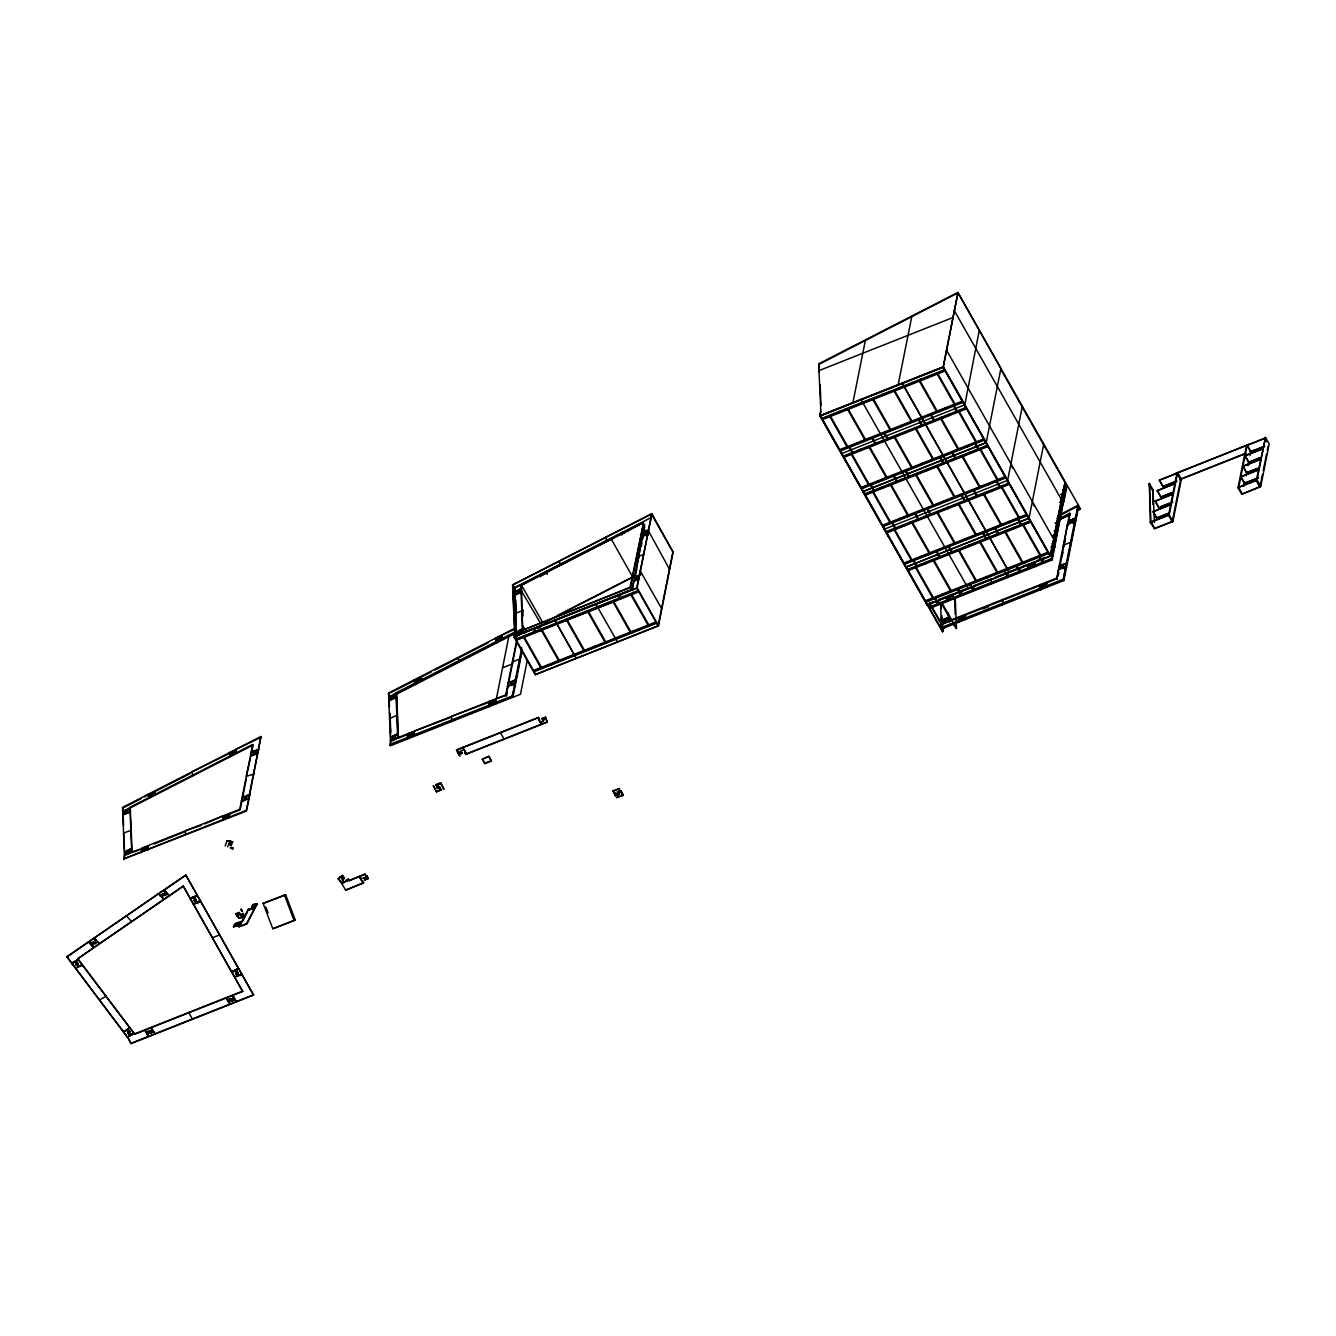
<?xml version="1.0" encoding="UTF-8"?>
<svg xmlns="http://www.w3.org/2000/svg" width="1336" height="1336" viewBox="0 0 1336 1336"><rect width="100%" height="100%" fill="white"/><g stroke="black" fill="none" stroke-linecap="round" stroke-linejoin="round"><path stroke-width="1.5" d="M92.752 945.187C91.132 945.738 94.054 945.738 94.438 947.007L77.638 958.881L134.685 1034.248L242.668 991.462L183.199 886.018L96.108 945.871M438.525 784.7L438.258 783.714L438.525 784.7L440.93 783.397L438.609 784.315M513.375 681.744L513.091 680.759M66.883 956.693L127.438 1037.187L66.883 956.693L185.787 874.98L253.573 995.086L131.078 1043.616L127.488 1036.736L131.078 1043.616M73.797 961.82L71.66 963.005M74.148 962.772L72.01 963.957L73.73 962.204M77.889 966.062L75.534 962.471L78.523 965.711M76.185 960.5L78.189 963.623L77.321 964.108L78.189 963.623M77.956 967.297L76.269 964.341M75.801 968.483L82.481 964.809M75.868 964.559L76.753 964.074L76.185 964.726M82.415 965.193L80.26 966.379L79.909 965.427M81.98 964.625L79.826 965.794M88.543 942.13L93.77 947.792L88.627 941.746M90.314 943.567C90.38 942.247 95.39 942.197 93.036 942.014M92.067 943.884L95.942 941.797L92.568 944.435M93.587 938.674L95.257 940.494L95.925 939.709L95.257 940.494M95.841 940.093L94.238 937.889M94.288 942.932L94.672 943.333M97.712 942.114L94.889 944.051M99.465 943.567L94.155 938.273M123.68 858.948L124.482 854.956L122.528 807.412L260.954 736.52L246.525 811.035L123.68 858.948L246.175 810.418L249.682 795.237M124.031 859.566L124.816 855.257M99.582 999.879L106.262 996.205M126.352 915.828L131.579 921.489M145.707 847.291L131.713 852.084L129.926 807.311L252.721 744.419L239.762 809.282L141.766 848.093L141.315 852.719M142.668 849.763L146.593 847.859L143.002 850.381C145.991 850.698 143.971 848.494 144.889 849.896M143.002 850.381L142.735 849.379M144.756 848.093L145.023 849.228L141.232 850.815M147.094 848.494L147.177 850.397L148.63 846.139M148.096 848.844L147.828 850.147L147.06 848.494M123.78 1031.86L125.868 1031.075L123.346 1031.292M129.976 1031.559C127.454 1032.21 131.646 1033.196 129.592 1034.348L127.237 1030.791M127.889 1028.787L129.959 1031.542M130.227 1033.997L127.889 1030.44M129.659 1035.584L127.571 1032.845M130.026 1027.601L123.279 1031.676M129.592 1034.348L128.44 1032.361L127.504 1033.229M158.466 893.751L163.693 899.429M131.613 1033.713L131.98 1034.682L134.201 1033.112M133.683 1032.895L131.529 1034.081L133.75 1032.528M161.89 895.905L165.28 893.25L165.697 894.185L161.89 895.905L165.28 893.25M134.685 1034.248L77.722 958.497M162.942 893.667L160.053 895.972L162.875 894.018L163.543 894.786M167.969 894.168L164.061 889.91L66.8 957.077M162.391 896.456L165.781 893.801M165.096 892.498L163.476 890.31L165.096 892.498L165.748 891.713L165.079 892.515M164.194 899.395L162.508 897.575M164.796 895.688L167.534 894.118M169.204 895.955L164.061 889.91M145.941 1031.976C146.993 1031.025 152.404 1030.624 147.678 1032.678L151.97 1031.392L148.029 1033.296M147.16 1034.682C147.929 1033.496 147.361 1034.815 149.114 1036.118M148.446 1036.385L144.756 1029.889L147.528 1034.765M150.216 1033.012L150.016 1032.16L150.45 1033.379L153.79 1031.709L150.517 1032.995M242.751 991.078L151.285 1027.3L154.959 1033.797M151.887 1031.776L151.603 1030.774L149.699 1031.526M242.668 991.462L183.199 886.018M253.573 995.086L185.787 874.98M190.397 899.228C191.065 899.679 193.236 896.389 192.718 898.31M194.004 898.543L194.772 897.875L196.642 901.683L194.004 898.543L194.772 897.875M193.369 904.489L200.667 901.249M200.6 901.633L195.691 903.553L194.104 900.247M194.939 896.673L196.642 901.683M194.104 900.23L194.522 900.08M195.941 901.967L194.071 898.159M196.192 899.763L194.021 900.614M197.995 901.533L198.279 902.552M204.759 823.894L223.112 815.862L223.58 816.88L223.83 815.578M223.112 815.862L222.678 820.488M224.064 817.515L227.938 815.628L224.064 817.515L225.951 816.764L226.201 817.899L222.962 819.185M224.415 818.133L224.147 817.131M226.051 816.363L229.391 814.559M224.498 817.749L226.469 816.48M188.693 1012.488L192.367 1018.967M228.573 818.15L230.042 813.875M229.508 816.597L228.89 817.265M225.166 846.005L227.204 840.645L229.608 841.847L227.204 840.645M227.654 846.84L228.79 843.834L229.709 844.552L228.79 843.834M229.926 840.845L232.598 842.148L229.926 840.845L229.608 841.847M231.111 843.049L230.46 842.415L230.46 844.803L231.462 845.137L232.664 841.764M230.46 844.803L231.195 842.665M233.115 847.942L232.798 848.961C225.934 846.055 237.324 849.479 230.644 847.124M212.507 937.722L219.722 934.866M231.462 845.137L230.527 844.419M225.65 815.628L240.113 809.9L246.308 778.855M250.467 758.096L246.342 776.333L253.907 774.095M232.798 848.961L230.41 847.742M243.787 799.796L241.549 800.331L241.816 801.333C244.622 802.001 243.77 798.193 244.137 800.414M252.821 754.673L250.917 755.825M253.539 751.032L253.523 753.471L253.89 751.65L253.523 753.471L254.675 752.034M245.089 797.625L244.154 797.993L244.521 796.173L245.223 799.295L245.306 796.54L246.141 797.943L246.308 797.124M255.026 751.149L254.257 754.155L255.026 751.149L254.942 753.871L253.172 752.853L254.124 752.485M245.306 796.54L245.924 799.028L246.008 796.273M246.375 798.761L246.726 796.974L245.791 797.325L246.726 796.974M247.093 795.154L249.331 794.619L260.954 736.52M255.761 751.834L254.809 752.201L255.744 751.817L255.744 754.255M256.111 750.014L258.716 750.097M237.19 916.463L237.942 915.811L237.19 916.463L235.954 913.774L239.227 912.471L239.628 913.707L237.708 914.459L239.979 914.325L238.075 915.077M237.708 914.459L239.712 913.323M239.628 913.707L239.227 912.471M240.63 909.365L242.417 911.553L241.315 909.098M239.127 917.899C253.022 910.451 238.242 922.859 237.942 915.811M240.53 914.793C247.143 910.935 241.014 917.231 240.062 913.941M229.792 1004.154L226.118 997.658L228.874 1002.534M233.883 970.404L231.562 971.339M234.218 971.022L231.896 971.94M227.337 999.745L230.61 998.443L230.978 999.679M229.441 1001.048L233.316 999.161L229.441 1001.048C227.654 998.994 236.606 998.142 231.044 999.295M229.291 1001.8L230.51 1003.87M235.437 971.623L236.205 970.971L238.075 974.812L235.437 971.623L236.205 970.971M235.47 973.744L236.489 972.992L235.47 973.727L237.207 976.282M234.886 977.2L242.1 974.328M236.455 969.385L238.042 972.725L237.107 973.076M231.896 995.721L233.115 997.808L233.867 997.157M231.429 999.912L231.829 1001.148L235.186 999.462M232.681 995.069L236.372 1001.549M237.391 975.096L235.503 971.255M238.042 972.725L237.107 973.109L238.075 974.812M242.033 974.729L239.712 975.647L239.445 974.645M235.153 999.478L231.796 1001.148L231.395 999.929M343.669 882.395L348.713 879.673L341.916 883.68L338.242 878.821L342.417 875.381L344.488 878.119L343.552 878.971C342.701 876.099 340.546 877.268 342.901 879.322L342.033 879.806L344.103 882.545L341.765 877.335M338.242 878.821L340.379 877.635L340.029 876.683M344.421 878.503L342.417 875.381M341.949 883.731L345.606 890.16L363.559 883.046L362.457 880.574L361.689 881.226L362.457 880.574M343.552 878.971L342.4 876.984M348.646 880.057L346.057 880.674L348.279 879.105L349.197 880.791L365.129 874.128L349.281 880.407M346.492 881.242L346.141 880.29M345.606 890.16L363.642 882.662M349.197 880.791L348.279 879.105M359.284 876.449L362.958 882.946M360.469 878.537L366.131 877.335L364.21 878.086M527.269 660.285L520.489 694.252L390.396 745.789L390.463 740.244L393.151 739.777M364.477 879.088L366.481 877.952L364.477 879.088L364.962 879.94L368.235 878.637L366.999 875.948L366.248 876.6L366.999 875.948M364.962 879.94L364.561 878.721M515.128 631.878L395.94 692.916L397.71 737.689L505.76 694.87L516.564 640.812M407.864 735.602L407.764 733.698L413.976 731.994M407.764 733.698L407.664 738.942L407.931 737.656M408.549 735.334L408.799 734.048M408.732 734.984L412.59 733.447L409.083 735.602M410.853 735.735L410.586 734.6M410.67 734.215L414.026 732.412M413.175 736.002L413.759 733.831L414.193 736.353M389.678 744.553L412.824 735.385L413.091 734.099M413.475 735.117L414.277 731.109L450.182 717.649M437.273 788.056L438.291 787.305L437.273 788.056L435.686 784.733L440.579 782.796L443.836 789.042L440.579 782.796M438.208 787.689L438.008 785.301L439.878 789.125L437.306 785.585M436.605 791.914L433.348 785.651L436.605 791.914L441.581 789.593L436.688 791.53M439.878 789.125L438.008 785.301M439.494 786.82L441.498 789.977M438.592 790.378L436.254 791.296L439.01 790.611M458.165 752.101C454.841 747.776 459.684 751.25 457.48 752.368L458.799 754.673L462.056 753.387L461.655 752.151L459.667 753.304L461.655 752.151M458.799 754.673L462.139 753.003M461.304 751.533C457.229 754.723 462.239 749.362 461.221 751.918M462.907 747.308L466.514 754.172L464.744 750.548M464.093 749.396L460.736 751.066M464.644 752.352L465.412 751.7L464.644 752.352L465.83 754.439L547.209 722.208L545.472 717.165L542.199 718.451L542.6 719.686L544.587 718.534L542.6 719.686M465.83 754.439L464.728 751.968M489.828 701.183L488.609 704.172L494.22 702.235M488.892 702.736L489.928 703.087L489.794 701.2M490.078 703.12L493.936 701.233L494.22 702.235L490.429 703.738M489.727 706.427L489.611 704.54M492.132 701.467L492.199 703.504L492.132 701.467L495.405 700.164M492.867 702.686L492.116 701.684M482.346 759.249L488.959 756.276L491.364 761.019L484.818 763.607L482.346 759.249L488.959 756.276M494.57 703.755L495.122 701.6M496.09 700.214L509.049 635.368M484.818 763.607L482.43 758.865M651.467 514.059L672.893 551.851L658.114 625.782L636.704 588.007L651.885 513.892L512.59 584.968L651.818 513.659L637.072 588.04L513.759 636.888L514.61 632.679L512.623 585.185L514.995 632.496L514.226 636.504L535.636 674.279M651.116 517.583L514.51 587.556L516.464 635.118L515.663 639.092L638.157 590.562M495.589 704.105L495.689 698.862L506.11 695.488L508.465 683.681M508.916 681.427L512.323 664.443M512.69 662.572L516.464 643.702M506.461 696.106L507.146 692.683M500.332 732.479L504.006 738.975M509.801 685.385L507.88 686.57M510.519 681.777L510.152 683.581L511.087 683.214M510.502 684.199L510.87 682.395M632.73 590.679L630.709 587.072L522.576 630.258L630.625 587.456L643.585 522.693L630.007 587.356M524.063 632.028L516.464 635.118L517.166 636.353L516.681 632.462L516.798 635.402M522.142 650.882L512.874 697.258L512.189 696.023L515.679 680.826M521.825 647.76L515.329 680.208L513.024 681.126M521.808 650.265L512.523 696.64L390.029 745.171L390.847 741.163L396.291 738.674M533.849 630.141L534.099 628.855M535.068 630.141L534.784 628.588M536.738 628.237L538.575 627.987M539.677 627.82L539.961 626.534L540.379 627.553M673.244 551.434L658.498 625.816L535.185 674.663L658.531 625.599M538.425 717.382L539.527 719.853L538.425 717.382L456.378 749.897L460.052 756.376M541.431 724.145L537.74 717.649L540.512 722.525M543.034 719.92L543.518 720.772L540.161 722.442L543.435 721.139L543.034 719.92L544.587 718.534M542.95 720.304L544.938 719.169M547.209 722.208L545.472 717.165M595.973 604.323L617.432 641.881M618.034 596.507L621.374 594.704M633.882 581.093L632.078 590.028L644.703 524.564M643.551 532.713L644.67 527.069M635.986 572.81L636.754 569.036M641.28 546.407L642.031 542.633M643.885 533.331L644.653 529.557M635.836 579.557L633.865 581.11M636.12 578.137L636.487 576.317L636.136 578.121L637.99 576.4L638.641 577.87M644.804 534.801L642.549 535.335L634.784 578.855L634.166 577.235L641.397 574.38M645.522 531.177L645.154 532.997L646.106 532.63M637.072 577.753L636.855 578.822L637.99 576.4M638.341 578.905L638.708 577.102L637.289 576.684M639.059 575.298L639.343 576.284M648.094 530.158L669.436 569.136M617.95 792.415L620.221 792.281L618.317 793.033L618.768 794.586L615.495 795.889L612.957 791.163L613.708 790.511L614.944 792.916L614.142 793.25M613.708 790.511L614.861 793.3M613.758 790.828L619.62 788.507L612.957 791.163M618.301 793.734L616.013 793.868L619.871 791.663M616.38 794.502L616.096 793.5M617.933 793.116C616.514 789.71 619.57 794.469 616.013 793.868M617.533 791.897L620.756 790.277L623.227 795.371L621.307 793.233M618.768 794.586L618.317 793.033M616.447 794.118L620.221 792.281M622.492 795.321L616.631 797.642L623.294 795.004L620.672 790.661M622.543 795.655L621.991 792.966M946.422 349.915L1053.503 538.809L1065.176 481.728L1050.43 556.127L927.117 604.974L819.82 415.696L820.655 411.488L820.02 416.08L943.333 367.233L958.012 292.384L818.701 363.826L820.838 411.889M841.496 453.639L964.809 404.791M861.135 399.798L968.266 588.475M884.332 529.206L1007.645 480.342M1050.43 556.127L943.132 366.849L958.012 292.384M964.759 405.008L979.154 331.044M927.117 604.974L1050.48 555.91L943.383 367.016L820.07 415.863L942.465 631.744L943.684 627.586L942.465 631.744M1064.124 497.927L1052.217 559.884L929.722 608.414L929.806 603.187L933.447 601.534M930.173 603.788L929.372 607.796L1051.866 559.266L1066.629 485.369M929.722 608.414L930.524 604.406M939.175 599.463L938.373 603.471L935.45 598.328M1059.899 514.61L1077.968 505.359L1078.67 506.578L1063.89 580.492L941.412 629.022L940.678 603.972M947.257 600.281L947.007 601.567L947.107 596.324L938.473 599.73M947.675 601.3L947.942 599.998L947.324 600.682M949.913 597.225L950.531 598.979M950.08 596.324L953.353 595.038M949.929 597.225L946.556 599.046M948.46 613.04L948.727 620.923L1056.776 578.104L1069.735 513.258L1060.734 517.867M1000.914 368.402L986.168 442.784L862.872 491.631L986.218 442.567M962.104 590.378L961.302 594.386L958.38 589.243M959.749 618.217L963.607 616.681L959.749 618.217L960.45 619.453L962.371 618.685L961.72 617.165M962.07 617.783L961.837 618.985L961.77 616.931L965.043 615.645M962.287 619.069L961.603 617.833M973.577 585.836L972.775 589.844L969.852 584.684M1007.595 480.559L1022.341 406.194M1008.563 571.975L1007.762 575.983L1004.839 570.839M1043.75 443.97L1029.004 518.351L905.708 567.199L1029.054 518.134M1028.62 568.05L1028.353 569.336L1028.453 564.093L1020.971 567.065M1033.98 565.078L1032.077 565.846L1031.459 564.093L1034.732 562.79M1031.81 564.71L1031.225 565.278M1033.196 564.243L1029.405 565.746L1033.546 564.861M1033.546 565.763L1033.763 564.493M1034.932 566.731L1035.016 561.487M1034.231 565.495L1034.482 564.21L1031.642 565.612M1042.965 558.348L1042.163 562.356L1039.241 557.195M1043.65 558.081L1042.848 562.089L1039.926 556.928M1040.56 585.719L1040.844 584.416L1040.577 587.222L1039.909 585.97M1040.911 586.337L1041.161 585.051M1040.727 589.677L1040.293 588.658M1060.734 501.868L1061.085 500.048M1043.633 587.122L1042.915 585.886M1053.119 540.729L1050.046 556.093L942.965 367.183M1045.453 585.101L1045.554 587.005L1046.138 584.834M1052.217 559.884L1051.515 558.648L1066.278 484.751L1066.98 485.97L1063.823 501.802M1068.499 521.775L1070.086 513.876L1059.281 519.403M1058.162 575.916L1058.847 572.493M1069.902 523.111L1067.581 524.029L1059.899 567.165M1062.17 555.86L1062.922 552.085M1064.809 542.65L1065.56 538.876M1060.884 568.251L1058.897 569.804M1061.535 565.011L1061.168 566.815L1062.103 566.447M1063.506 567.399L1063.022 565.095L1062.588 567.232M1063.022 565.095L1062.12 566.447M1072.04 519.971L1070.921 522.376L1071.355 520.255L1072.39 520.589M1063.155 566.781L1063.74 565.796M1064.107 563.992L1066.345 563.441L1077.968 505.359M1072.775 520.673L1071.839 521.04L1072.775 520.656L1072.758 523.094L1075.079 522.176M1073.125 521.274L1073.125 518.852L1075.73 518.919M1063.89 580.492L1063.206 579.256L1066.362 563.441L1063.54 579.874L941.045 628.404L941.546 617.015M1060.25 515.228L1078.319 505.96L1066.061 567.299L1062.454 568.735M1075.163 521.791L1075.797 518.552M1172.891 521.508L1169.217 515.011L1177.684 472.61L1181.375 479.106L1172.891 521.508L1154.638 528.739L1151.031 521.858L1168.599 514.894M1169.033 513.358L1156.742 518.234L1153.052 511.738L1170.703 504.39M1172.891 502.152L1158.83 507.73L1155.156 501.234L1172.808 493.886M1173.242 492.349L1160.934 497.226L1157.26 490.73L1174.912 483.381M1177.1 481.144L1163.038 486.721L1159.347 480.225L1264.758 438.125M1151.031 521.858L1154.638 528.739L1150.279 522.51L1149.378 483.432L1153.052 489.928L1154.388 522.56M1156.742 518.234L1153.135 511.354M1158.83 507.73L1155.239 500.85M1160.934 497.226L1157.327 490.345M1163.038 486.721L1159.431 479.841M1174.144 474.013L1250.045 443.936M1176.999 472.877L1168.532 515.279L1172.206 521.775L1180.69 479.373M1256.358 480.142L1259.965 487.005L1241.712 494.236L1238.021 487.757L1246.505 445.356M1243.315 486.17L1244.133 482.129M1244 485.886L1244.818 481.862M1246.02 475.8L1246.822 471.758M1248.041 465.696L1248.843 461.671M1250.062 455.609L1250.863 451.568L1247.189 445.072L1238.706 487.473L1242.397 493.969L1260.733 486.354L1269.2 443.953L1265.526 437.456L1256.291 480.526L1259.965 487.005M1253.736 450.432L1250.012 451.551M1260.733 486.354L1257.042 479.858L1265.526 437.456M1260.449 484.601L1262.453 474.514M1263.272 470.472L1266.495 454.324M1267.296 450.282L1268.114 446.241M229.709 844.552L230.46 842.415M233.416 926.6L240.764 923.577L235.119 925.197L236.839 924.996L236.956 926.182L233.416 926.6L235.253 923.443L241.916 921.255L248.446 908.981L248.563 910.033L251.001 908.998M233.767 927.217L234.034 925.063M235.036 925.464L235.604 924.061L242.267 921.873L247.678 911.72M237.19 925.614L235.303 926.215L235.119 925.197M236.839 924.996L236.956 926.182M238.576 926.132L239.795 924.512L238.927 926.75L246.576 923.493L257.03 903.837L246.926 924.111L238.927 926.75M240.747 923.627L239.595 926.533L241.332 922.191M253.706 905.107L251.869 907.361L252.621 904.689L255.059 904.021L255.176 905.057L255.059 904.021M251.869 907.361L253.055 905.29L255.41 904.639M253.957 906.075L253.222 908.747M185.704 875.364L163.977 890.294L165.664 892.114M77.638 958.881L183.115 886.403M75 961.152L78.34 959.315L71.576 963.39M75.801 964.943L76.753 964.074M339.962 877.067L342.333 875.748M343.619 878.604L344.488 878.119M346.057 880.674L348.212 879.489M346.558 880.858L348.713 879.673M134.118 1033.479L127.421 1037.153L134.118 1033.496M541.13 575.899L539.827 574.58L540.412 576.785M1076.816 510.836L1080.523 508.933L958.079 292.851L818.901 364.377M525.716 582.613L514.861 588.174L515.028 592.265M548.495 570.94L580.542 554.54M605.458 541.765L619.704 534.467M629.79 529.306L640.629 523.745M521.558 585.118L642.733 523.044L520.789 585.502L522.593 629.907L521.474 585.185L542.967 622.893M541.648 575.666L545.489 573.712M622.843 533.732L624.764 532.747M123.597 825.397L122.879 808.029L140.965 798.778M144.589 796.924L148.53 794.102L148.43 796.657L151.786 794.619L152.053 795.588L148.78 797.275M149.832 794.235L190.33 773.477M229.508 753.42L191.766 771.957L192.985 775.815M234.551 750.832L229.809 752.469L229.408 753.855L230.076 755.625L233.332 753.955M261.305 737.138L235.67 749.463L236.873 753.337M154.659 792.148L151.386 793.818L151.937 795.17M229.425 753.855L229.825 752.452M235.954 750.498L232.781 752.619L235.938 750.515L236.522 752.719M154.976 793.3L154.909 795.321L154.642 794.269M229.725 755.007L232.982 753.337M126.653 854.756L132.097 852.218L130.277 807.929L253.072 745.037L250.851 756.209L258.065 753.337M396.291 738.658L390.83 741.196L390.463 740.227L388.542 693.017L514.828 628.321L517.884 633.715M390.696 692.716L420.74 677.319M422.51 676.417L431.411 671.841M434.985 670.021L488.375 642.666M514.661 629.206L495.155 638.408L496.708 642.9L496.441 641.848M418.051 681.193L414.795 682.88L415.412 684.533L413.859 680.041L414.878 680.325L415.062 683.915M417.4 679.423L420.656 677.753M496.09 639.109L495.706 640.612L498.979 638.942M498.695 637.773L501.935 636.12M419.504 679.172L415.68 681.143L419.421 678.872L420.205 680.408L419.421 678.872M414.444 682.262C435.82 671.991 406.662 686.186 417.934 680.775M420.974 678.905L420.573 680.308L421.591 680.575M501.668 635.068L502.186 639.293L502.236 637.272M515.462 632.479L396.291 693.534L398.111 738.274L406.445 734.967M515.813 633.097L396.642 694.152L398.445 738.107L397.744 737.221L390.463 740.227M557.63 615.395L630.893 577.87M544.888 622.259L632.796 577.235L611.303 539.143M1058.195 520.155L1067.481 515.395M1076.766 510.636L1080.523 508.933M1058.262 520.355L1070.437 514.494L1069.735 513.258M819.218 372.343L818.701 363.826M518.669 590.128L518.051 592.366L517.967 590.462L519.019 590.746M518.017 591.414L517.065 591.848L516.999 590.228M518.335 591.08L519.654 590.646L520.422 593.518M520.99 590.211L541.063 624.079M515.145 594.837L522.409 591.815M514.778 594.219L517.115 593.134M522.059 591.197L515.145 595.171M523.178 610.468L515.562 613.207L516.264 614.443L515.679 599.931M522.409 625.599L526.167 630.675M130.31 808.764L129.959 807.796L127.621 809.215L129.959 808.146M129.959 807.796L123.046 811.787M125.985 810.317L126.419 812.839L126.686 810M126.336 810.935L127.671 810.518L128.089 812.756M125.016 810.084L125.45 812.321L126.386 811.887L125.434 812.321L126.77 811.904M126.736 810.952L128.039 811.119M127.07 811.57L127.254 810.701M516.464 635.118L518.785 633.681L519.153 634.667L519.086 633.014L520.405 632.579L521.124 633.815L520.339 630.692L518.735 632.396L518.669 630.759L523.595 628.488L516.331 631.845M514.995 632.496L517.166 636.32M123.162 815.043L127.755 812.138M122.812 814.426L130.427 811.687M124.983 814.192L128.607 812.522M518.669 630.776L520.422 634.149L520.372 631.627L521.324 631.193L521.741 633.464L521.675 631.828L519.988 631.627L520.071 633.531L519.988 631.627L519.437 633.648M520.038 632.579L519.086 633.014L519.37 631.995M521.675 631.828L520.339 632.245L519.637 631.01M396.658 694.636L395.957 693.401L393.636 694.82L396.324 694.353L393.636 694.82M395.957 693.401L388.692 696.757L389.411 698.344L388.542 693.017M392.083 697.826L391.999 695.922L393.085 697.175M393.97 695.438L396.308 694.353M392.684 695.605L392.784 697.509L391.097 697.308L392.734 698.11L391.999 695.922M392.35 696.54L393.669 696.106L394.103 698.361M392.383 697.492L391.448 697.926L391.014 695.689L391.097 697.308M392.7 697.158L393.435 697.793L392.734 696.557M391.498 699.563L391.147 698.594L388.809 699.68L389.527 701.25M393.753 697.743L388.809 700.014L396.074 696.657L396.792 697.893M389.16 700.649L396.775 697.559M126.686 850.648L127.738 852.769L128.356 850.548L126.753 852.268L126.686 850.631L131.963 848.961M131.613 848.343L124.699 852.318M129.291 849.445L131.98 849.312L129.642 850.397C128.456 848.527 130.711 851.784 131.98 849.312M131.195 830.324L123.58 833.063L124.832 855.574L124.465 854.622L126.82 853.904L124.482 854.973L131.746 851.616M127.171 854.522L129.408 852.685L129.341 851.065L128.39 851.5L129.341 851.065L129.759 853.32M394.721 736.771L392.751 737.873L392.684 736.22L397.61 733.948L398.328 735.184M397.61 733.948L390.696 737.923M398.095 737.839L397.627 734.282L395.289 735.368L397.961 734.566M1152.951 504.524L1153.052 489.928M1150.279 522.51L1169.217 515.011M945.07 621.273L944.118 621.708L944.068 620.088L944.118 621.708L945.721 620.004L945.804 621.908L944.118 621.708L943.717 619.47L948.994 618.134L946.656 619.236L948.643 617.516L949.111 621.073L941.847 624.43L941.479 623.461L943.817 622.376L944.185 623.361L941.847 624.43L949.111 621.073M943.7 619.453L943.767 621.09L945.387 619.386L946.639 621.323M945.738 620.004L946.706 620.522L945.036 620.321L945.103 622.225M955.24 597.309L956.492 628.538L952.735 623.461M129.291 849.779L131.629 848.711M124.465 854.639L126.82 853.888M397.627 734.299L395.289 735.05M946.305 618.618L948.643 617.533M943.767 621.106L945.42 621.891L945.387 619.386M946.706 620.522L945.771 620.956M941.479 623.478L948.76 620.455L949.462 621.691L948.627 617.182L941.362 620.539L942.197 625.048M954.288 310.536L1061.368 499.43M819.82 415.696L943.132 366.849M944.418 369.755L821.924 418.285L822.642 419.504L945.12 370.99M822.275 418.903L944.769 370.373M1000.981 368.652L958.079 292.851M962.221 401.151L839.726 449.681L840.428 450.9L962.922 402.386M840.077 450.299L962.571 401.769M643.2 532.095L648.611 529.941M646.791 532.329L647.743 531.978L648.077 535.018M640.445 535.101L643.167 538.425M965.845 407.53L843.35 456.06L844.051 457.296L966.546 408.766M647.893 533.582L642.466 535.719L643.167 536.972M642.816 536.354L648.244 534.2M843.701 456.678L966.195 408.148M643.735 554.34L638.324 556.477L639.009 557.73M672.893 551.851L651.818 513.659M640.144 570.722L661.57 608.498M632.579 574.463L635.301 577.803L633.264 574.196M984.348 440.162L861.854 488.692L861.135 487.456L983.647 438.926M861.486 488.074L983.997 439.544M637.99 577.92L639.059 577.703M638.858 578.705L633.798 581.477M987.254 445.305L864.759 493.836L865.477 495.071L987.955 446.541M865.11 494.454L987.605 445.923M523.679 632.229L631.744 589.41M618 596.524L619.921 595.756M539.126 630.542L516.013 639.693L638.508 591.18M539.811 630.275L615.712 600.966M516.364 640.328L638.858 591.798M251.218 751.951L258.783 749.713M256.094 752.435L254.341 751.416M512.339 661.938L519.57 659.082L520.255 660.318M502.57 667.8L512.924 663.691M1005.056 476.701L882.562 525.232L883.263 526.467L1005.757 477.937M882.912 525.85L1005.407 477.319M533.465 670.488L655.959 621.958M533.799 671.106L656.31 622.576M1008.68 483.098L886.185 531.628L886.887 532.847L1009.381 484.317M534.166 671.707L656.661 623.194M886.536 532.246L1009.031 483.699M508.181 682.696L515.412 679.84L516.114 681.076M511.788 682.93L512.723 682.562L512.707 685.001M511.438 685.502L515.045 684.065M487.607 702.82L451.702 716.296L451.601 721.54M495.339 699.763L489.126 701.467L489.026 706.711M241.465 800.715L249.047 798.46L243.62 800.615M489.828 702.703L495.689 700.381M489.21 703.371L493.869 701.617M494.287 701.834L490.145 702.736M407.229 736.42L410.469 735.134M492.65 703.604L512.189 696.023M412.807 735.385L494.186 703.154M133.784 852.017L138.777 850.03M154.241 843.918L184.184 832.044M201.018 825.381L185.704 830.691L185.253 835.317M141.516 849.379L142.802 848.443M144.772 848.093L148.029 846.807M222.611 818.567L225.851 817.281M1061.051 494.32L1064.658 492.884L1062.721 489.444M1060.968 494.687L1064.592 493.268L1062.638 489.828M1061.452 498.245L1063.773 497.326L1064.475 498.545M1026.482 514.477L903.971 563.007L904.689 564.243L1027.184 515.713M904.322 563.625L1026.833 515.095M1059.448 502.386L1063.055 500.95L1063.74 502.202M1030.089 520.873L907.595 569.403L908.313 570.622L1030.791 522.109M907.946 570.021L1030.44 521.491M456.979 750.014L538.341 717.766M542.115 718.835L545.389 717.532M465.913 754.055L547.276 721.824M1159.347 480.225L1176.932 473.261L1179.688 478.138M1055.323 522.944L1058.93 521.508M1055.256 523.311L1058.897 521.708M1073.058 519.22L1075.38 518.301M1179.788 479.373L1244.317 453.806M1163.105 486.337L1175.413 481.461M1179.721 479.758L1246.137 453.438M1249.928 451.935L1263.171 446.692M1264.841 446.374L1250.797 451.952L1247.106 445.456L1264.674 438.492L1266.528 441.748M1262.654 448.629L1245.085 455.576L1248.759 462.072L1259.314 457.897M1157.26 490.73L1174.828 483.766M1262.587 448.996L1245.002 455.96L1248.692 462.456L1260.984 457.58M1052.785 535.653L1056.392 534.233L1054.438 530.793M1052.701 536.037L1056.308 534.6L1054.371 531.177M484.901 763.223L491.431 760.635M1161.017 496.842L1171.555 492.667M435.603 785.117L440.496 783.18M1260.566 459.133L1242.981 466.097L1246.672 472.577L1257.209 468.402M1155.156 501.234L1172.724 494.27M1260.483 459.5L1242.914 466.464L1246.588 472.961L1258.896 468.084M1052.417 543.385L1054.739 542.466L1055.44 543.702M437.34 787.672L438.291 787.305M1052.351 543.752L1055.023 543.451M438.893 787.405L439.845 787.021M1160.667 506.645L1169.451 503.171M1047.892 552.269L925.397 600.799L926.098 602.018L1048.593 553.488M925.748 601.417L1048.242 552.887M1240.893 476.601L1258.462 469.637M1153.052 511.738L1170.637 504.774M1258.378 470.021L1240.81 476.969L1244.484 483.465L1258.545 477.904M955.49 593L970.454 587.072M994.786 577.436L1004.138 573.728M1007.878 572.242L1017.23 568.535M1020.019 567.433L1019.919 571.173L1016.997 566.013M1033.563 562.072L1028.202 565.379M1036.703 560.819L1045.086 557.496M946.84 597.61L947.758 596.056L953.62 593.735L952.485 598.628L953.102 596.457M1027.952 566.798L1034.448 564.226M929.021 607.179L1051.515 558.648M1156.809 517.85L1169.117 512.974M1258.629 477.52L1244.567 483.081L1241.812 478.221M1238.789 487.106L1257.042 479.858M1238.021 487.757L1256.291 480.526M1154.722 528.355L1172.29 521.391M1066.479 567.566L1065.71 566.681L1058.496 569.537L1057.127 578.722L1004.939 599.396M964.191 615.545L949.078 621.541L948.977 617.8L946.656 619.236M964.976 615.228L1003.069 600.148M1046.422 583.398L1039.625 587.406M982.845 608.915L988.456 606.694M1040.26 586.587L1044.952 584.45L1041.512 586.571M962.02 618.067L960.033 619.219L961.953 618.451M962.02 618.067L958.246 619.654L959.816 617.282M964.776 617.065L964.191 619.236M940.694 627.786L1063.206 579.256M235.887 914.158L239.161 912.855M263.159 903.437L285.67 894.736L295.256 920.003L274.014 928.42L272.744 928.704L263.159 903.437L285.67 894.736M365.045 879.556L368.302 878.27M617.399 791.947L620.806 790.595M272.744 928.704L295.256 920.003M622.058 792.582L622.042 793.3M615.445 795.555L618.852 794.202M235.169 969.919L238.777 968.483L231.479 971.723M231.829 972.324L234.151 971.389M239.361 975.046L241.682 974.111M134.752 1033.864L150.617 1027.568L151.736 1030.039M151.536 1031.158L149.114 1031.075M229.091 1000.43L231.011 999.662L230.493 998.827M131.162 1043.232L253.656 994.702M254.825 904.439L257.03 903.837M255.176 905.057L257.38 904.455M251.519 906.743L252.754 907.127M248.212 909.415L255.426 908.146L248.563 910.033M338.309 878.437L342.033 883.363M148.713 797.692L148.213 795.07M1264.841 437.74L1266.678 440.98M1148.676 483.749L1152.367 490.245M1001.599 370.623L1064.825 482.162M1076.148 519.153L1075.447 517.934L1068.583 521.407M1064.04 498.311L1061.719 499.23M1075.43 522.81L1074.728 521.558L1067.514 524.413L1068.199 525.666M953.303 317.4L819.168 370.54M1056.993 518.067L1059.598 522.944M1071.272 543.552L1070.587 542.316L1063.356 545.171L1064.057 546.424M1011.903 466.899L1012.605 468.151M1033.329 504.691L1034.014 505.926M1067.13 564.31L1066.429 563.074L1059.197 565.93L1059.832 567.533M1054.789 546.958L1054.02 546.073L1054.722 547.309M1065.71 566.681L1066.412 567.917M1063.339 565.946L1064.024 567.215M1062.32 565.379L1063.74 568.217M1051.265 546.691L1053.219 550.131M1051.198 547.075L1053.135 550.515M911.787 316.582L898.076 385.152M1056.776 578.104L1057.477 579.34M937.905 373.846L955.006 404.006M959.315 411.622L976.416 441.782M980.741 449.414L997.842 479.557M1002.15 487.189L1019.251 517.349M1023.576 524.965L1040.677 555.125M937.221 374.113L954.305 404.274M958.63 411.906L975.731 442.066M980.056 449.681L997.14 479.841M1001.466 487.456L1018.566 517.616M1022.892 525.232L1039.976 555.392M954.255 405.81L957.177 410.97M975.681 443.585L978.603 448.746M997.09 481.377L1000.013 486.521M1018.516 519.153L1021.439 524.296M953.57 406.077L956.492 411.237M974.996 443.869L977.902 449.013M996.405 481.645L999.328 486.788M1017.832 519.42L1020.737 524.58M1047.407 583.331L1046.706 582.095L1046.606 587.339M927.134 376.602L927.835 377.837M944.936 407.998L945.637 409.233M948.543 414.377L949.261 415.613M966.345 445.773L967.047 447.009M969.969 452.152L970.671 453.388M987.772 483.548L988.473 484.784M991.395 489.945L992.097 491.18M1009.181 521.341L1009.882 522.56M1012.805 527.72L1013.506 528.956M1030.607 559.116L1031.308 560.352M1041.445 586.972L1040.143 584.7L1039.341 588.708L1040.043 589.944L1040.627 587.756L1040.744 589.66M920.571 379.207L921.272 380.443M938.356 410.603L939.058 411.839M941.98 416.982L942.682 418.218M959.782 448.378L960.484 449.614M963.406 454.758L964.108 455.993M981.192 486.154L981.893 487.389M984.816 492.533L985.517 493.769M1002.618 523.929L1003.319 525.165M1006.242 530.325L1006.943 531.561M1024.027 561.721L1024.729 562.957M920.053 380.927L937.154 411.07M941.479 418.702L958.563 448.863M962.889 456.478L979.989 486.638M984.315 494.253L1001.399 524.413M1005.724 532.029L1022.825 562.189M919.368 381.194L936.469 411.354M940.778 418.97L957.879 449.13M962.204 456.745L979.305 486.905M983.613 494.52L1000.714 524.681M1005.039 532.312L1022.14 562.473M931.326 414.895L934.248 420.055M952.735 452.67L955.657 457.83M974.161 490.462L977.084 495.606M995.57 528.238L998.493 533.381M930.641 415.179L933.563 420.322M952.05 452.954L954.973 458.098M973.476 490.73L976.399 495.873M994.886 528.505L997.808 533.665M1016.312 566.28L1019.234 571.441M919.168 419.721L922.09 424.865M940.577 457.496L943.5 462.64M962.003 495.272L964.926 500.432M983.413 533.047L986.335 538.208M918.483 419.988L921.406 425.132M939.893 457.764L942.815 462.924M961.319 495.539L964.241 500.699M982.728 533.331L985.651 538.475M1004.154 571.107L1007.077 576.25M894.836 390.914L911.937 421.074M916.262 428.689L933.363 458.849M937.672 466.464L954.772 496.625M959.098 504.24L976.198 534.4M980.507 542.032L997.608 572.175M894.151 391.181L911.252 421.341M915.577 428.956L932.662 459.116M936.987 466.732L954.088 496.892M958.413 504.524L975.497 534.684M979.822 542.299L996.923 572.459M1003.419 600.766L1002.718 599.53L1002.618 604.757M883.146 394.02L883.847 395.256M900.948 425.416L901.65 426.652M904.572 431.812L905.274 433.048M922.358 463.208L923.059 464.427M925.982 469.587L926.683 470.823M943.784 500.983L944.485 502.219M947.408 507.363L948.109 508.599M965.193 538.759L965.895 539.995M968.817 545.138L969.518 546.374M986.619 576.534L987.321 577.77M990.945 584.166L991.028 578.922L974.194 585.585L973.46 589.577L970.537 584.416M873.594 399.33L890.694 429.474M895.02 437.106L912.121 467.266M916.429 474.881L933.53 505.041M937.855 512.657L954.956 542.817M959.265 550.432L976.365 580.592M872.909 399.598L890.01 429.758M894.335 437.373L911.419 467.533M915.745 475.148L932.845 505.309M937.171 512.94L954.255 543.084M958.58 550.716L975.681 580.876M884.866 433.298L887.789 438.459M906.292 471.074L909.198 476.234M927.702 508.866L930.624 514.009M949.128 546.641L952.034 551.785M884.182 433.582L887.104 438.726M905.591 471.357L908.513 476.501M927.017 509.133L929.939 514.276M948.426 546.908L951.349 552.069M852.819 403.088L865.327 340.613M872.709 438.125L875.631 443.268M894.135 475.9L897.057 481.043M915.544 513.675L918.467 518.836M936.97 551.451L939.893 556.611M872.024 438.392L874.946 443.535M893.45 476.167L896.356 481.327M914.859 513.942L917.782 519.103M936.285 551.735L939.191 556.878M957.695 589.51L960.617 594.654M965.644 614.961L965.21 619.587M848.377 409.317L865.477 439.477M869.803 447.092L886.904 477.253M891.212 484.868L908.313 515.028M912.638 522.643L929.739 552.803M934.064 560.435L951.148 590.579M847.692 409.584L864.793 439.744M869.118 447.36L886.219 477.52M890.527 485.135L907.628 515.295M911.954 522.927L929.054 553.087M933.363 560.702L950.464 590.863M845.721 408.849L846.423 410.085M863.524 440.245L864.225 441.481M867.147 446.625L867.849 447.861M884.95 478.021L885.651 479.257M888.557 484.417L889.275 485.653M906.359 515.796L907.06 517.032M909.983 522.192L910.684 523.428M927.785 553.588L928.487 554.824M931.392 559.968L932.11 561.203M949.195 591.364L949.896 592.6M952.818 597.743L953.52 598.979M961.669 617.449L962.404 618.685M959.482 618.167L958.78 616.931L958.68 622.175L959.615 620.605L958.58 620.271M839.208 411.438L839.91 412.674M857.011 442.834L857.712 444.053M860.635 449.213L861.336 450.449M878.437 480.609L879.121 481.845M882.044 486.989L882.745 488.225M899.846 518.385L900.548 519.62M903.47 524.764L904.171 526M921.272 556.16L921.957 557.396M924.879 562.556L925.581 563.792M942.682 593.935L943.383 595.171M942.214 603.354L956.492 628.538M941.513 603.672L950.698 619.854M948.777 620.655L949.478 622.125M849.779 447.209L852.702 452.353M871.189 484.985L874.111 490.128M892.615 522.76L895.537 527.92M914.024 560.535L916.947 565.696M849.095 447.476L852.017 452.62M870.504 485.252L873.427 490.412M891.93 523.027L894.853 528.188M913.34 560.819L916.262 565.963M934.766 598.595L937.688 603.738M830.591 416.364L847.692 446.525M852.017 454.14L869.118 484.3M873.427 491.915L890.527 522.075M894.853 529.691L911.954 559.851M916.262 567.466L933.363 597.626M946.072 620.622L946.773 622.159M829.906 416.632L847.007 446.792M851.333 454.407L868.433 484.567M872.742 492.182L889.843 522.343M894.168 529.975L911.269 560.118M915.577 567.75L932.678 597.91M944.686 619.72L945.37 620.939L946.356 619.887L946.422 621.541M944.185 620.889L944.886 622.142M929.405 602.402L942.665 625.799M932.044 607.963L940.193 622.359M820.488 415.696L942.882 631.577M627.636 529.607L628.337 530.843L627.335 530.559M627.937 530.642L621.123 532.947L621.691 535.151M621.808 532.596L622.142 533.231M658.498 625.816L637.122 587.823L513.809 636.671L535.185 674.663M607.446 541.03L605.408 537.423L607.496 541.247M631.627 594.654L648.728 624.814M630.943 594.921L648.043 625.081M620.873 597.409L621.574 598.645M638.675 628.805L639.36 630.041M616.163 596.34L614.844 597.292L615.445 596.624M614.293 600.014L614.994 601.25M632.095 631.41L632.796 632.646M613.792 601.734L630.893 631.878M613.107 602.002L630.191 632.162M588.575 611.721L605.676 641.881M587.89 611.988L604.991 642.148M561.087 565.011L559.049 561.421M576.885 614.827L577.586 616.063M594.67 646.223L595.388 647.459M547.059 572.476L546.357 571.24L547.226 574.497M567.332 620.138L584.433 650.281M566.648 620.405L583.749 650.565M542.115 630.124L559.216 660.285M541.431 630.392L558.531 660.552M539.46 629.657L540.161 630.893M557.262 661.053L557.964 662.289M513.041 584.984L515.212 588.792M512.59 584.968L514.677 588.792M517.132 593.468L520.071 592.566M515.011 591.915L522.259 588.074M515.412 596.557L512.957 593.151L514.995 596.758M532.947 632.245L533.649 633.481M550.749 663.641L551.451 664.86M522.643 629.874L524.697 633.481M613.024 790.778L615.579 795.505M521.257 629.59L523.595 628.822L521.257 629.573L521.741 633.448M520.906 631.41L521.608 632.629M524.33 637.172L541.431 667.332M521.073 632.88L520.339 630.692M523.645 637.439L540.746 667.599M519.671 631.961L520.372 633.197M519.153 632.195L519.854 633.448M514.41 628.521L516.447 632.112M501.351 636.036L501.685 636.654M503.221 639.56L501.952 636.103M542.199 718.451L542.666 719.302M495.823 638.057L496.107 639.109M497.042 641.931L497.359 642.549M515.395 684.683L514.694 683.447L507.48 686.32L508.164 687.539M491.949 702.369L492.683 703.588M458.114 658.18L459.334 662.038M488.892 756.66L491.364 761.019M421.09 677.936L420.389 676.701L421.942 681.193M461.588 752.535L462.056 753.387M459.384 752.285L459.667 753.304M417.45 679.606L418.151 680.842M415.596 680.826L416.298 682.061M415.463 682.529L416.097 684.182L415.813 683.147M392.784 697.509L393.034 696.223M391.515 697.125L392.216 698.361M397.56 716.547L396.842 715.311L389.578 718.668L390.296 719.904M397.761 737.422L398.111 738.274M392.7 736.236L393.736 738.374L395.339 736.654L396.107 739.543M393.519 740.728L392.801 739.142M366.916 876.332L368.235 878.637M365.129 874.128L366.314 876.216M365.062 874.512L366.248 876.6M366.131 877.335L366.398 878.337M363.659 877.618L364.144 878.47M362.373 880.958L363.559 883.046M360.202 878.069L362.039 881.309M235.871 753.053L235.57 752.018M230.36 756.677L229.141 752.803M249.765 794.853L242.534 797.709M226.118 816.079L226.402 816.981M241.231 909.465L242.417 911.553M239.979 914.325L240.463 915.177M237.875 916.195L239.06 918.283M235.954 913.774L237.274 916.078M234.685 924.846L235.303 926.215M154.726 791.714L155.243 794.352M125.501 813.958L125.15 813.006L123.146 814.693M540.863 574.847L540.796 575.282M539.827 574.58L546.708 571.858L546.992 572.91M414.878 680.308L414.811 680.742M284.401 895.02L294.004 920.287M265.897 907.044L268.102 912.872M148.53 794.102L148.814 795.137M501.584 637.606L501.868 638.658M420.74 677.319L421.007 678.371M1149.378 483.432L1150.964 522.192M944.719 620.655L944.752 621.607M941.813 615.562L942.08 622.108M940.945 602.519L941.212 608.732M820.154 384.634L821.005 405.443M521.908 587.456L519.587 589.026M522.827 609.851L523.077 616.063M520.689 631.31L520.756 633.197M519.003 631.377L519.153 634.65M515.329 599.313L516.331 624.179M392.35 696.54L392.433 698.444M390.029 713.691L390.797 732.328M388.893 693.635L389.427 706.861M389.678 713.073L390.713 738.257M125.367 810.701L125.45 812.321M954.555 597.626L955.223 614.276M521.324 631.21L521.391 632.846M395.406 738.307L394.37 736.153M190.113 898.21L197.327 895.354L190.113 898.21M200.333 900.631L197.928 901.934L200.316 900.614M511.304 682.145L510.87 684.283L511.304 682.145M554.908 620.388L576.284 658.381L554.908 620.388M646.307 531.561L645.889 533.682L646.307 531.561M638.324 577.018L638.124 578.087L638.324 577.018M902.284 383.298L1009.331 572.409L902.284 383.298M948.076 597.61L951.933 596.073L948.076 597.61M1070.553 519.871L1070.186 521.675L1071.138 521.324L1070.186 521.675L1070.553 519.871M1061.886 565.629L1061.519 567.449L1061.886 565.612M153.423 793.267L149.682 795.538L153.423 793.267M234.719 751.617L230.944 753.905L234.719 751.617M500.716 637.222L496.959 639.51L500.716 637.222"/></g></svg>
